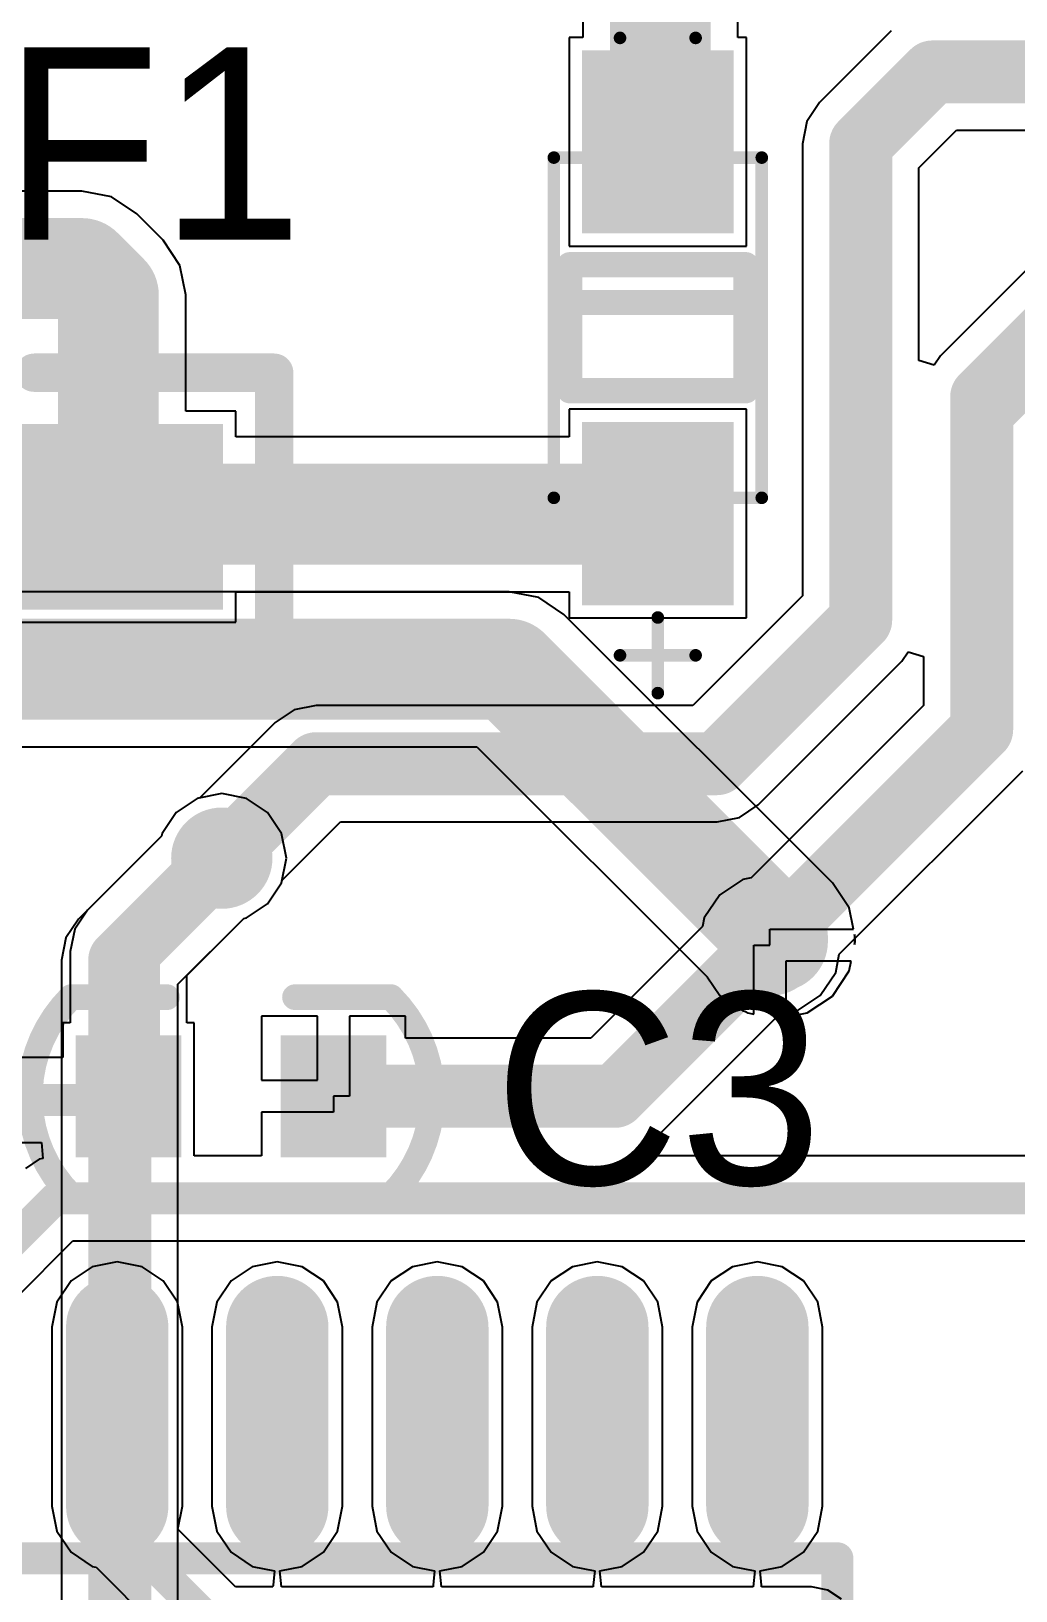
# Model space of a CAD drawing. Extents: x 60 to 151, y 116 to 276.
# Drawn here: x 76.86 to 84.67, y 129.06 to 141.44 of the extents above; entities that cross this region are included whole.
import ezdxf

# ---------------------------------------------------------------- set-up
doc = ezdxf.new("R2010")
doc.units = 0
doc.header["$MEASUREMENT"] = 0
doc.layers.get('0').update_dxf_attribs({"linetype": 'CONTINUOUS'})
for name, color, linetype in [('BOTTOMLAYER', 5, 'CONTINUOUS'), ('BOTTOMSOLDER', 6, 'CONTINUOUS'), ('MECHANICAL13', 56, 'CONTINUOUS'), ('MECHANICAL15', 56, 'CONTINUOUS'), ('MULTILAYER', 9, 'CONTINUOUS'), ('TOPLAYER', 1, 'CONTINUOUS'), ('TOPOVERLAY', 2, 'CONTINUOUS'), ('TOPPASTE', 8, 'CONTINUOUS'), ('TOPSOLDER', 216, 'CONTINUOUS'), ('VIAHOLELAYER', 16, 'CONTINUOUS')]:
    doc.layers.add(name, color=color, linetype=linetype)

# ---------------------------------------------------------------- blocks, each defined once
blk = doc.blocks.new('____16_5')
at = {"layer": 'TOPLAYER', "const_width": 0.61}
for points in [[(0.711, 0), (-0.711, 0)], [(6.769, 0), (5.347, 0)], [(0.711, -1.27), (-0.711, -1.27)], [(6.769, -1.27), (5.347, -1.27)], [(0.711, -2.54), (-0.711, -2.54)], [(6.769, -2.54), (5.347, -2.54)], [(0.711, -3.81), (-0.711, -3.81)], [(6.769, -3.81), (5.347, -3.81)], [(0.711, -5.08), (-0.711, -5.08)], [(6.769, -5.08), (5.347, -5.08)], [(0.711, -6.35), (-0.711, -6.35)], [(6.769, -6.35), (5.347, -6.35)], [(0.711, -7.62), (-0.711, -7.62)], [(6.769, -7.62), (5.347, -7.62)], [(0.711, -8.89), (-0.711, -8.89)], [(6.769, -8.89), (5.347, -8.89)]]:
    blk.add_lwpolyline(points, dxfattribs=at)
at = {"layer": 'TOPLAYER', "const_width": 0.305}
for points in [[(-0.864, 0, 1), (-0.559, 0, 1)], [(0.559, 0, 1), (0.864, 0, 1)], [(5.194, 0, 1), (5.499, 0, 1)], [(6.617, 0, 1), (6.922, 0, 1)], [(-0.864, -1.27, 1), (-0.559, -1.27, 1)], [(0.559, -1.27, 1), (0.864, -1.27, 1)], [(5.194, -1.27, 1), (5.499, -1.27, 1)], [(6.617, -1.27, 1), (6.922, -1.27, 1)], [(-0.864, -2.54, 1), (-0.559, -2.54, 1)], [(0.559, -2.54, 1), (0.864, -2.54, 1)], [(5.194, -2.54, 1), (5.499, -2.54, 1)], [(6.617, -2.54, 1), (6.922, -2.54, 1)], [(-0.864, -3.81, 1), (-0.559, -3.81, 1)], [(0.559, -3.81, 1), (0.864, -3.81, 1)], [(5.194, -3.81, 1), (5.499, -3.81, 1)], [(6.617, -3.81, 1), (6.922, -3.81, 1)], [(-0.864, -5.08, 1), (-0.559, -5.08, 1)], [(0.559, -5.08, 1), (0.864, -5.08, 1)], [(5.194, -5.08, 1), (5.499, -5.08, 1)], [(6.617, -5.08, 1), (6.922, -5.08, 1)], [(-0.864, -6.35, 1), (-0.559, -6.35, 1)], [(0.559, -6.35, 1), (0.864, -6.35, 1)], [(5.194, -6.35, 1), (5.499, -6.35, 1)], [(6.617, -6.35, 1), (6.922, -6.35, 1)], [(-0.864, -7.62, 1), (-0.559, -7.62, 1)], [(0.559, -7.62, 1), (0.864, -7.62, 1)], [(5.194, -7.62, 1), (5.499, -7.62, 1)], [(6.617, -7.62, 1), (6.922, -7.62, 1)], [(-0.864, -8.89, 1), (-0.559, -8.89, 1)], [(0.559, -8.89, 1), (0.864, -8.89, 1)], [(5.194, -8.89, 1), (5.499, -8.89, 1)], [(6.617, -8.89, 1), (6.922, -8.89, 1)]]:
    blk.add_lwpolyline(points, format="xyb", close=True, dxfattribs=at)
at = {"layer": 'TOPOVERLAY', "const_width": 0.254}
for points in [[(1.124, 0.635), (1.124, -9.525)], [(1.124, 0.635), (2.394, 0.635)], [(3.664, 0.635), (4.934, 0.635)], [(4.934, 0.635), (4.934, -9.525)], [(1.124, -9.525), (4.934, -9.525)]]:
    blk.add_lwpolyline(points, dxfattribs=at)
at = {"layer": 'TOPOVERLAY', "const_width": 0.127}
for points in [[(1.06, 0.635, 1), (1.187, 0.635, 1)], [(1.06, 0.635, 1), (1.187, 0.635, 1)], [(2.33, 0.635, 1), (2.457, 0.635, 1)], [(2.331, 0.635, 1), (2.458, 0.635, 1)], [(3.6, 0.635, 1), (3.727, 0.635, 1)], [(3.601, 0.635, 1), (3.728, 0.635, 1)], [(4.87, 0.635, 1), (4.997, 0.635, 1)], [(4.87, 0.635, 1), (4.997, 0.635, 1)], [(1.06, -9.525, 1), (1.187, -9.525, 1)], [(1.06, -9.525, 1), (1.187, -9.525, 1)], [(4.87, -9.525, 1), (4.997, -9.525, 1)], [(4.87, -9.525, 1), (4.997, -9.525, 1)]]:
    blk.add_lwpolyline(points, format="xyb", close=True, dxfattribs=at)
at = {"layer": 'TOPOVERLAY', "const_width": 0.254}
blk.add_lwpolyline([(3.664, 0.635, -1), (2.394, 0.635)], format="xyb", dxfattribs=at)
at = {"layer": 'TOPPASTE', "const_width": 0.61}
for points in [[(0.711, 0), (-0.711, 0)], [(6.769, 0), (5.347, 0)], [(0.711, -1.27), (-0.711, -1.27)], [(6.769, -1.27), (5.347, -1.27)], [(0.711, -2.54), (-0.711, -2.54)], [(6.769, -2.54), (5.347, -2.54)], [(0.711, -3.81), (-0.711, -3.81)], [(6.769, -3.81), (5.347, -3.81)], [(0.711, -5.08), (-0.711, -5.08)], [(6.769, -5.08), (5.347, -5.08)], [(0.711, -6.35), (-0.711, -6.35)], [(6.769, -6.35), (5.347, -6.35)], [(0.711, -7.62), (-0.711, -7.62)], [(6.769, -7.62), (5.347, -7.62)], [(0.711, -8.89), (-0.711, -8.89)], [(6.769, -8.89), (5.347, -8.89)]]:
    blk.add_lwpolyline(points, dxfattribs=at)
at = {"layer": 'TOPPASTE', "const_width": 0.305}
for points in [[(-0.864, 0, 1), (-0.559, 0, 1)], [(0.559, 0, 1), (0.864, 0, 1)], [(5.194, 0, 1), (5.499, 0, 1)], [(6.617, 0, 1), (6.922, 0, 1)], [(-0.864, -1.27, 1), (-0.559, -1.27, 1)], [(0.559, -1.27, 1), (0.864, -1.27, 1)], [(5.194, -1.27, 1), (5.499, -1.27, 1)], [(6.617, -1.27, 1), (6.922, -1.27, 1)], [(-0.864, -2.54, 1), (-0.559, -2.54, 1)], [(0.559, -2.54, 1), (0.864, -2.54, 1)], [(5.194, -2.54, 1), (5.499, -2.54, 1)], [(6.617, -2.54, 1), (6.922, -2.54, 1)], [(-0.864, -3.81, 1), (-0.559, -3.81, 1)], [(0.559, -3.81, 1), (0.864, -3.81, 1)], [(5.194, -3.81, 1), (5.499, -3.81, 1)], [(6.617, -3.81, 1), (6.922, -3.81, 1)], [(-0.864, -5.08, 1), (-0.559, -5.08, 1)], [(0.559, -5.08, 1), (0.864, -5.08, 1)], [(5.194, -5.08, 1), (5.499, -5.08, 1)], [(6.617, -5.08, 1), (6.922, -5.08, 1)], [(-0.864, -6.35, 1), (-0.559, -6.35, 1)], [(0.559, -6.35, 1), (0.864, -6.35, 1)], [(5.194, -6.35, 1), (5.499, -6.35, 1)], [(6.617, -6.35, 1), (6.922, -6.35, 1)], [(-0.864, -7.62, 1), (-0.559, -7.62, 1)], [(0.559, -7.62, 1), (0.864, -7.62, 1)], [(5.194, -7.62, 1), (5.499, -7.62, 1)], [(6.617, -7.62, 1), (6.922, -7.62, 1)], [(-0.864, -8.89, 1), (-0.559, -8.89, 1)], [(0.559, -8.89, 1), (0.864, -8.89, 1)], [(5.194, -8.89, 1), (5.499, -8.89, 1)], [(6.617, -8.89, 1), (6.922, -8.89, 1)]]:
    blk.add_lwpolyline(points, format="xyb", close=True, dxfattribs=at)
at = {"layer": 'TOPSOLDER', "const_width": 0.813}
for points in [[(0.711, 0), (-0.711, 0)], [(6.769, 0), (5.347, 0)], [(0.711, -1.27), (-0.711, -1.27)], [(6.769, -1.27), (5.347, -1.27)], [(0.711, -2.54), (-0.711, -2.54)], [(6.769, -2.54), (5.347, -2.54)], [(0.711, -3.81), (-0.711, -3.81)], [(6.769, -3.81), (5.347, -3.81)], [(0.711, -5.08), (-0.711, -5.08)], [(6.769, -5.08), (5.347, -5.08)], [(0.711, -6.35), (-0.711, -6.35)], [(6.769, -6.35), (5.347, -6.35)], [(0.711, -7.62), (-0.711, -7.62)], [(6.769, -7.62), (5.347, -7.62)], [(0.711, -8.89), (-0.711, -8.89)], [(6.769, -8.89), (5.347, -8.89)]]:
    blk.add_lwpolyline(points, dxfattribs=at)
at = {"layer": 'TOPSOLDER', "const_width": 0.406}
for points in [[(-0.914, 0, 1), (-0.508, 0, 1)], [(0.508, 0, 1), (0.914, 0, 1)], [(5.144, 0, 1), (5.55, 0, 1)], [(6.566, 0, 1), (6.972, 0, 1)], [(-0.914, -1.27, 1), (-0.508, -1.27, 1)], [(0.508, -1.27, 1), (0.914, -1.27, 1)], [(5.144, -1.27, 1), (5.55, -1.27, 1)], [(6.566, -1.27, 1), (6.972, -1.27, 1)], [(-0.914, -2.54, 1), (-0.508, -2.54, 1)], [(0.508, -2.54, 1), (0.914, -2.54, 1)], [(5.144, -2.54, 1), (5.55, -2.54, 1)], [(6.566, -2.54, 1), (6.972, -2.54, 1)], [(-0.914, -3.81, 1), (-0.508, -3.81, 1)], [(0.508, -3.81, 1), (0.914, -3.81, 1)], [(5.144, -3.81, 1), (5.55, -3.81, 1)], [(6.566, -3.81, 1), (6.972, -3.81, 1)], [(-0.914, -5.08, 1), (-0.508, -5.08, 1)], [(0.508, -5.08, 1), (0.914, -5.08, 1)], [(5.144, -5.08, 1), (5.55, -5.08, 1)], [(6.566, -5.08, 1), (6.972, -5.08, 1)], [(-0.914, -6.35, 1), (-0.508, -6.35, 1)], [(0.508, -6.35, 1), (0.914, -6.35, 1)], [(5.144, -6.35, 1), (5.55, -6.35, 1)], [(6.566, -6.35, 1), (6.972, -6.35, 1)], [(-0.914, -7.62, 1), (-0.508, -7.62, 1)], [(0.508, -7.62, 1), (0.914, -7.62, 1)], [(5.144, -7.62, 1), (5.55, -7.62, 1)], [(6.566, -7.62, 1), (6.972, -7.62, 1)], [(-0.914, -8.89, 1), (-0.508, -8.89, 1)], [(0.508, -8.89, 1), (0.914, -8.89, 1)], [(5.144, -8.89, 1), (5.55, -8.89, 1)], [(6.566, -8.89, 1), (6.972, -8.89, 1)]]:
    blk.add_lwpolyline(points, format="xyb", close=True, dxfattribs=at)
blk = doc.blocks.new('0805_15')
at = {"layer": 'TOPLAYER'}
for points in [[(-0.762, -0.635), (0.762, -0.635), (-0.762, 0.635), (0.762, 0.635)], [(1.524, -0.635), (3.048, -0.635), (1.524, 0.635), (3.048, 0.635)]]:
    blk.add_solid(points, dxfattribs=at)
at = {"layer": 'TOPOVERLAY', "const_width": 0.305}
for points in [[(-1.27, -1.143), (-1.27, 1.143)], [(-1.27, 1.143), (0.635, 1.143)], [(1.651, 1.143), (3.556, 1.143)], [(3.556, -1.143), (3.556, 1.143)], [(-1.27, -1.143), (0.635, -1.143)], [(1.651, -1.143), (3.556, -1.143)]]:
    blk.add_lwpolyline(points, dxfattribs=at)
at = {"layer": 'TOPOVERLAY', "const_width": 0.152}
for points in [[(-1.346, 1.143, 1), (-1.194, 1.143, 1)], [(-1.346, 1.143, 1), (-1.194, 1.143, 1)], [(0.559, 1.143, 1), (0.711, 1.143, 1)], [(1.575, 1.143, 1), (1.727, 1.143, 1)], [(3.48, 1.143, 1), (3.632, 1.143, 1)], [(3.48, 1.143, 1), (3.632, 1.143, 1)], [(-1.346, -1.143, 1), (-1.194, -1.143, 1)], [(-1.346, -1.143, 1), (-1.194, -1.143, 1)], [(0.559, -1.143, 1), (0.711, -1.143, 1)], [(1.575, -1.143, 1), (1.727, -1.143, 1)], [(3.48, -1.143, 1), (3.632, -1.143, 1)], [(3.48, -1.143, 1), (3.632, -1.143, 1)]]:
    blk.add_lwpolyline(points, format="xyb", close=True, dxfattribs=at)
at = {"layer": 'TOPPASTE'}
for points in [[(-0.762, -0.635), (0.762, -0.635), (-0.762, 0.635), (0.762, 0.635)], [(1.524, -0.635), (3.048, -0.635), (1.524, 0.635), (3.048, 0.635)]]:
    blk.add_solid(points, dxfattribs=at)
at = {"layer": 'TOPSOLDER'}
for points in [[(-0.864, -0.737), (0.864, -0.737), (-0.864, 0.737), (0.864, 0.737)], [(1.422, -0.737), (3.15, -0.737), (1.422, 0.737), (3.15, 0.737)]]:
    blk.add_solid(points, dxfattribs=at)
blk = doc.blocks.new('LC_____123_24')
at = {"layer": 'MECHANICAL13', "const_width": 0.1}
for points in [[(1.35, 0.825), (-1.35, 0.825)], [(-1.35, -0.825), (-1.35, 0.825)], [(1.35, -0.825), (1.35, 0.825)], [(1.35, -0.825), (-1.35, -0.825)]]:
    blk.add_lwpolyline(points, dxfattribs=at)
at = {"layer": 'MECHANICAL13', "const_width": 0.05}
for points in [[(-1.375, 0.825, 1), (-1.325, 0.825, 1)], [(-1.375, 0.825, 1), (-1.325, 0.825, 1)], [(1.325, 0.825, 1), (1.375, 0.825, 1)], [(1.325, 0.825, 1), (1.375, 0.825, 1)], [(-1.375, -0.825, 1), (-1.325, -0.825, 1)], [(-1.375, -0.825, 1), (-1.325, -0.825, 1)], [(1.325, -0.825, 1), (1.375, -0.825, 1)], [(1.325, -0.825, 1), (1.375, -0.825, 1)]]:
    blk.add_lwpolyline(points, format="xyb", close=True, dxfattribs=at)
at = {"layer": 'MECHANICAL15', "const_width": 0.1}
for points in [[(-2.3, -0.3), (-2.3, 0.3)], [(2.6, -0.3), (2.6, 0.3)], [(2.9, 0), (2.3, 0)]]:
    blk.add_lwpolyline(points, dxfattribs=at)
at = {"layer": 'MECHANICAL15', "const_width": 0.05}
for points in [[(-2.325, 0.3, 1), (-2.275, 0.3, 1)], [(2.575, 0.3, 1), (2.625, 0.3, 1)], [(2.275, 0, 1), (2.325, 0, 1)], [(2.875, 0, 1), (2.925, 0, 1)], [(-2.325, -0.3, 1), (-2.275, -0.3, 1)], [(2.575, -0.3, 1), (2.625, -0.3, 1)]]:
    blk.add_lwpolyline(points, format="xyb", close=True, dxfattribs=at)
at = {"layer": 'TOPLAYER'}
for points in [[(-0.85, 0.5), (-2.1, 0.5), (-0.85, -0.5), (-2.1, -0.5)], [(2.1, 0.5), (0.85, 0.5), (2.1, -0.5), (0.85, -0.5)]]:
    blk.add_solid(points, dxfattribs=at)
at = {"layer": 'TOPOVERLAY', "const_width": 0.2}
for points in [[(-0.5, -0.7), (-0.5, 0.7)], [(0.5, 0.7), (-0.5, 0.7)], [(-0.2, -0.7), (-0.2, 0.7)], [(0.5, -0.7), (0.5, 0.7)], [(0.5, -0.7), (-0.5, -0.7)]]:
    blk.add_lwpolyline(points, dxfattribs=at)
at = {"layer": 'TOPOVERLAY', "const_width": 0.1}
for points in [[(-0.55, 0.7, 1), (-0.45, 0.7, 1)], [(-0.55, 0.7, 1), (-0.45, 0.7, 1)], [(-0.25, 0.7, 1), (-0.15, 0.7, 1)], [(0.45, 0.7, 1), (0.55, 0.7, 1)], [(0.45, 0.7, 1), (0.55, 0.7, 1)], [(-0.55, -0.7, 1), (-0.45, -0.7, 1)], [(-0.55, -0.7, 1), (-0.45, -0.7, 1)], [(-0.25, -0.7, 1), (-0.15, -0.7, 1)], [(0.45, -0.7, 1), (0.55, -0.7, 1)], [(0.45, -0.7, 1), (0.55, -0.7, 1)]]:
    blk.add_lwpolyline(points, format="xyb", close=True, dxfattribs=at)
at = {"layer": 'TOPPASTE'}
for points in [[(-0.85, 0.5), (-2.1, 0.5), (-0.85, -0.5), (-2.1, -0.5)], [(2.1, 0.5), (0.85, 0.5), (2.1, -0.5), (0.85, -0.5)]]:
    blk.add_solid(points, dxfattribs=at)
at = {"layer": 'TOPSOLDER'}
for points in [[(-0.748, 0.602), (-2.202, 0.602), (-0.748, -0.602), (-2.202, -0.602)], [(2.202, 0.602), (0.748, 0.602), (2.202, -0.602), (0.748, -0.602)]]:
    blk.add_solid(points, dxfattribs=at)
blk = doc.blocks.new('0603__31')
at = {"layer": 'TOPLAYER'}
for points in [[(-0.317, -0.381), (0.318, -0.381), (-0.317, 0.381), (0.318, 0.381)], [(1.308, -0.381), (1.943, -0.381), (1.308, 0.381), (1.943, 0.381)]]:
    blk.add_solid(points, dxfattribs=at)
at = {"layer": 'TOPOVERLAY', "const_width": 0.203}
for points in [[(-0.457, -0.787, -0.414214), (-0.457, 0.787)], [(2.083, 0.787, -0.414214), (2.083, -0.787)]]:
    blk.add_lwpolyline(points, format="xyb", dxfattribs=at)
for points in [[(-0.457, 0.787), (0.305, 0.787)], [(1.321, 0.787), (2.083, 0.787)], [(-0.457, -0.787), (0.305, -0.787)], [(1.321, -0.787), (2.083, -0.787)]]:
    blk.add_lwpolyline(points, dxfattribs=at)
at = {"layer": 'TOPOVERLAY', "const_width": 0.102}
for points in [[(-0.508, 0.787, 1), (-0.406, 0.787, 1)], [(-0.508, 0.787, 1), (-0.406, 0.787, 1)], [(0.254, 0.787, 1), (0.356, 0.787, 1)], [(1.27, 0.787, 1), (1.372, 0.787, 1)], [(2.032, 0.787, 1), (2.134, 0.787, 1)], [(2.032, 0.787, 1), (2.134, 0.787, 1)], [(-0.508, -0.787, 1), (-0.406, -0.787, 1)], [(-0.508, -0.787, 1), (-0.406, -0.787, 1)], [(0.254, -0.787, 1), (0.356, -0.787, 1)], [(1.27, -0.787, 1), (1.372, -0.787, 1)], [(2.032, -0.787, 1), (2.134, -0.787, 1)], [(2.032, -0.787, 1), (2.134, -0.787, 1)]]:
    blk.add_lwpolyline(points, format="xyb", close=True, dxfattribs=at)
at = {"layer": 'TOPPASTE'}
for points in [[(-0.317, -0.381), (0.318, -0.381), (-0.317, 0.381), (0.318, 0.381)], [(1.308, -0.381), (1.943, -0.381), (1.308, 0.381), (1.943, 0.381)]]:
    blk.add_solid(points, dxfattribs=at)
at = {"layer": 'TOPSOLDER'}
for points in [[(-0.419, -0.483), (0.419, -0.483), (-0.419, 0.483), (0.419, 0.483)], [(1.207, -0.483), (2.045, -0.483), (1.207, 0.483), (2.045, 0.483)]]:
    blk.add_solid(points, dxfattribs=at)

msp = doc.modelspace()

# ---------------------------------------------------------------- linework, layer by layer
at = {"layer": 'BOTTOMLAYER'}
for p, q in [((80.652, 136.991), (76.392, 136.991)), ((80.887, 136.944), (80.652, 136.991)), ((81.087, 136.811), (80.887, 136.944)), ((83.217, 134.681), (81.087, 136.811)), ((76.647, 135.761), (80.397, 135.761)), ((80.397, 135.761), (82.224, 133.934)), ((78.176, 135.35), (78.009, 135.239)), ((78.372, 135.389), (78.176, 135.35)), ((78.568, 135.35), (78.372, 135.389)), ((78.735, 135.239), (78.568, 135.35)), ((78.009, 135.239), (77.898, 135.072)), ((78.846, 135.072), (78.735, 135.239)), ((77.894, 135.051), (77.235, 134.393)), ((77.898, 135.072), (77.894, 135.051)), ((78.885, 134.876), (78.846, 135.072)), ((78.846, 134.68), (78.885, 134.876)), ((78.735, 134.513), (78.846, 134.68)), ((83.35, 134.481), (83.217, 134.681)), ((78.568, 134.402), (78.735, 134.513)), ((83.384, 134.313), (83.35, 134.481)), ((77.235, 134.393), (77.135, 134.243)), ((78.024, 133.875), (78.547, 134.398)), ((78.547, 134.398), (78.568, 134.402)), ((82.722, 134.186), (82.722, 134.313)), ((82.722, 134.313), (83.384, 134.313)), ((77.135, 134.243), (77.1, 134.066)), ((82.595, 133.638), (82.595, 134.186)), ((82.595, 134.186), (82.722, 134.186)), ((83.397, 134.246), (83.392, 134.27)), ((83.392, 134.27), (83.392, 134.192)), ((83.392, 134.192), (83.397, 134.216)), ((83.397, 134.216), (83.397, 134.246)), ((77.1, 134.066), (77.1, 134.066)), ((77.1, 134.066), (77.1, 124.74)), ((83.366, 134.059), (82.849, 134.059)), ((82.849, 134.059), (82.849, 133.614)), ((83.35, 133.981), (83.366, 134.059)), ((82.224, 133.934), (82.323, 133.787)), ((83.217, 133.781), (83.35, 133.981)), ((78.024, 124.74), (78.024, 133.875)), ((82.323, 133.787), (82.506, 133.664)), ((83.017, 133.648), (83.217, 133.781)), ((82.506, 133.664), (82.529, 133.66)), ((82.529, 133.66), (82.547, 133.648)), ((82.547, 133.648), (82.595, 133.638)), ((82.849, 133.614), (83.017, 133.648))]:
    msp.add_line(p, q, dxfattribs=at)
for points, const_width in [([(76.392, 136.376), (80.652, 136.376)], 0.8), ([(80.652, 136.376), (82.782, 134.246)], 0.8), ([(77.562, 134.066), (78.402, 134.906)], 0.5), ([(82.782, 134.216), (82.782, 134.246)], 0.8), ([(77.562, 124.526), (77.562, 134.066)], 0.5)]:
    msp.add_lwpolyline(points, dxfattribs=dict(at, const_width=const_width))
for points, const_width in [([(80.452, 136.376, 1), (80.852, 136.376, 1)], 0.4), ([(80.452, 136.376, 1), (80.852, 136.376, 1)], 0.4), ([(78.222, 134.876, 1), (78.522, 134.876, 1)], 0.3), ([(78.277, 134.906, 1), (78.527, 134.906, 1)], 0.25), ([(82.582, 134.246, 1), (82.982, 134.246, 1)], 0.4), ([(82.582, 134.246, 1), (82.982, 134.246, 1)], 0.4), ([(82.582, 134.216, 1), (82.982, 134.216, 1)], 0.4), ([(82.572, 134.186, 1), (82.872, 134.186, 1)], 0.3), ([(77.437, 134.066, 1), (77.687, 134.066, 1)], 0.25), ([(77.437, 134.066, 1), (77.687, 134.066, 1)], 0.25)]:
    msp.add_lwpolyline(points, format="xyb", close=True, dxfattribs=dict(at, const_width=const_width))
at = {"layer": 'BOTTOMSOLDER', "const_width": 0.402}
for points in [[(78.171, 134.876, 1), (78.573, 134.876, 1)], [(82.521, 134.186, 1), (82.923, 134.186, 1)]]:
    msp.add_lwpolyline(points, format="xyb", close=True, dxfattribs=at)
at = {"layer": 'MULTILAYER', "const_width": 0.3}
for points in [[(78.222, 134.876, 1), (78.522, 134.876, 1)], [(82.572, 134.186, 1), (82.872, 134.186, 1)]]:
    msp.add_lwpolyline(points, format="xyb", close=True, dxfattribs=at)
at = {"layer": 'TOPLAYER'}
for p, q in [((81.237, 143.216), (81.237, 141.389)), ((82.467, 141.389), (82.467, 142.961)), ((81.237, 141.389), (81.129, 141.389)), ((81.129, 141.389), (81.129, 139.733)), ((82.535, 141.389), (82.467, 141.389)), ((82.535, 139.733), (82.535, 141.389)), ((83.685, 141.443), (83.115, 140.873)), ((83.115, 140.873), (83.015, 140.723)), ((83.015, 140.723), (82.98, 140.546)), ((83.904, 140.355), (84.203, 140.654)), ((84.203, 140.654), (86.652, 140.654)), ((82.98, 140.546), (82.98, 140.546)), ((82.98, 140.546), (82.98, 136.957)), ((83.904, 138.825), (83.904, 140.355)), ((77.262, 140.171), (73.035, 140.171)), ((77.497, 140.124), (77.262, 140.171)), ((77.697, 139.991), (77.497, 140.124)), ((77.907, 139.781), (77.697, 139.991)), ((78.04, 139.581), (77.907, 139.781)), ((81.129, 139.733), (82.535, 139.733)), ((78.087, 139.346), (78.04, 139.581)), ((84.765, 139.553), (84.075, 138.863)), ((78.087, 138.424), (78.087, 139.346)), ((84.026, 138.788), (83.904, 138.825)), ((84.075, 138.863), (84.026, 138.788)), ((78.483, 138.424), (78.087, 138.424)), ((78.483, 138.221), (78.483, 138.424)), ((82.535, 138.439), (81.129, 138.439)), ((81.129, 138.439), (81.129, 138.221)), ((82.535, 136.783), (82.535, 138.439)), ((81.129, 138.221), (78.483, 138.221)), ((78.483, 136.748), (78.483, 136.991)), ((78.483, 136.991), (81.129, 136.991)), ((81.129, 136.991), (81.129, 136.783)), ((82.98, 136.957), (82.111, 136.088)), ((81.129, 136.783), (82.535, 136.783)), ((76.553, 136.748), (78.483, 136.748)), ((82.629, 135.299), (83.769, 136.439)), ((83.769, 136.439), (83.818, 136.514)), ((83.818, 136.514), (83.94, 136.477)), ((83.94, 136.477), (83.94, 136.087)), ((78.945, 136.053), (78.795, 135.953)), ((79.122, 136.088), (78.945, 136.053)), ((82.111, 136.088), (79.122, 136.088)), ((79.122, 136.088), (79.122, 136.088)), ((83.94, 136.087), (82.574, 134.721)), ((78.795, 135.953), (78.197, 135.354)), ((83.272, 134.113), (84.729, 135.569)), ((78.176, 135.35), (78.009, 135.239)), ((78.197, 135.354), (78.176, 135.35)), ((82.479, 135.199), (82.629, 135.299)), ((78.009, 135.239), (77.898, 135.072)), ((82.302, 135.164), (82.479, 135.199)), ((77.894, 135.051), (77.305, 134.463)), ((77.898, 135.072), (77.894, 135.051)), ((78.85, 134.701), (79.313, 135.164)), ((79.313, 135.164), (82.302, 135.164)), ((82.302, 135.164), (82.302, 135.164)), ((78.735, 134.513), (78.846, 134.68)), ((78.846, 134.68), (78.85, 134.701)), ((82.506, 134.708), (82.323, 134.585)), ((82.574, 134.721), (82.506, 134.708)), ((82.323, 134.585), (82.2, 134.402)), ((77.305, 134.463), (77.205, 134.313)), ((78.568, 134.402), (78.735, 134.513)), ((77.205, 134.313), (77.17, 134.136)), ((78.094, 133.945), (78.547, 134.398)), ((78.547, 134.398), (78.568, 134.402)), ((82.187, 134.334), (81.301, 133.448)), ((82.2, 134.402), (82.187, 134.334)), ((77.17, 134.136), (77.17, 134.136)), ((77.17, 134.136), (77.17, 133.57)), ((83.244, 133.97), (83.272, 134.113)), ((78.094, 133.57), (78.094, 133.945)), ((83.121, 133.787), (83.244, 133.97)), ((82.938, 133.664), (83.121, 133.787)), ((77.17, 133.57), (77.111, 133.57)), ((77.111, 133.57), (77.111, 133.293)), ((78.153, 133.57), (78.094, 133.57)), ((78.153, 132.513), (78.153, 133.57)), ((79.131, 133.621), (78.686, 133.621)), ((78.686, 133.621), (78.686, 133.113)), ((79.131, 133.113), (79.131, 133.621)), ((79.829, 133.621), (79.385, 133.621)), ((79.385, 133.621), (79.385, 132.986)), ((79.829, 133.448), (79.829, 133.621)), ((81.819, 132.659), (82.795, 133.636)), ((82.795, 133.636), (82.938, 133.664)), ((81.301, 133.448), (79.829, 133.448)), ((77.111, 133.293), (75.978, 133.293)), ((78.686, 133.113), (79.131, 133.113)), ((79.385, 132.986), (79.258, 132.986)), ((79.258, 132.986), (79.258, 132.859)), ((79.258, 132.859), (78.686, 132.859)), ((78.686, 132.859), (78.686, 132.513)), ((75.978, 132.619), (76.94, 132.619)), ((76.94, 132.619), (76.953, 132.493)), ((81.781, 132.634), (81.819, 132.659)), ((81.818, 132.513), (81.781, 132.634)), ((76.923, 132.487), (76.814, 132.414)), ((76.953, 132.493), (76.923, 132.487)), ((78.686, 132.513), (78.153, 132.513)), ((84.989, 132.513), (81.818, 132.513)), ((76.732, 131.38), (77.191, 131.839)), ((77.191, 131.839), (84.989, 131.839)), ((77.344, 131.634), (77.176, 131.521)), ((77.542, 131.673), (77.344, 131.634)), ((77.74, 131.634), (77.542, 131.673)), ((77.908, 131.521), (77.74, 131.634)), ((78.614, 131.634), (78.446, 131.521)), ((78.812, 131.673), (78.614, 131.634)), ((79.01, 131.634), (78.812, 131.673)), ((79.178, 131.521), (79.01, 131.634)), ((79.884, 131.634), (79.716, 131.521)), ((80.082, 131.673), (79.884, 131.634)), ((80.28, 131.634), (80.082, 131.673)), ((80.448, 131.521), (80.28, 131.634)), ((81.154, 131.634), (80.986, 131.521)), ((81.352, 131.673), (81.154, 131.634)), ((81.55, 131.634), (81.352, 131.673)), ((81.718, 131.521), (81.55, 131.634)), ((82.424, 131.634), (82.256, 131.521)), ((82.622, 131.673), (82.424, 131.634)), ((82.82, 131.634), (82.622, 131.673)), ((82.988, 131.521), (82.82, 131.634)), ((77.176, 131.521), (77.063, 131.353)), ((78.021, 131.353), (77.908, 131.521)), ((78.446, 131.521), (78.333, 131.353)), ((79.291, 131.353), (79.178, 131.521)), ((79.716, 131.521), (79.603, 131.353)), ((80.561, 131.353), (80.448, 131.521)), ((80.986, 131.521), (80.873, 131.353)), ((81.831, 131.353), (81.718, 131.521)), ((82.256, 131.521), (82.143, 131.353)), ((83.101, 131.353), (82.988, 131.521)), ((77.063, 131.353), (77.024, 131.155)), ((78.06, 131.155), (78.021, 131.353)), ((78.333, 131.353), (78.294, 131.155)), ((79.33, 131.155), (79.291, 131.353)), ((79.603, 131.353), (79.564, 131.155)), ((80.6, 131.155), (80.561, 131.353)), ((80.873, 131.353), (80.834, 131.155)), ((81.87, 131.155), (81.831, 131.353)), ((82.143, 131.353), (82.104, 131.155)), ((83.14, 131.155), (83.101, 131.353)), ((77.024, 131.155), (77.024, 129.733)), ((78.06, 129.733), (78.06, 131.155)), ((78.294, 131.155), (78.294, 129.733)), ((79.33, 129.733), (79.33, 131.155)), ((79.564, 131.155), (79.564, 129.733)), ((80.6, 129.733), (80.6, 131.155)), ((80.834, 131.155), (80.834, 129.733)), ((81.87, 129.733), (81.87, 131.155)), ((82.104, 131.155), (82.104, 129.733)), ((83.14, 129.733), (83.14, 131.155)), ((77.024, 129.733), (77.063, 129.535)), ((78.024, 129.55), (78.06, 129.733)), ((78.294, 129.733), (78.333, 129.535)), ((79.291, 129.535), (79.33, 129.733)), ((79.564, 129.733), (79.603, 129.535)), ((80.561, 129.535), (80.6, 129.733)), ((80.834, 129.733), (80.873, 129.535)), ((81.831, 129.535), (81.87, 129.733)), ((82.104, 129.733), (82.143, 129.535)), ((83.101, 129.535), (83.14, 129.733)), ((77.063, 129.535), (77.176, 129.367)), ((78.481, 129.093), (78.024, 129.55)), ((78.333, 129.535), (78.446, 129.367)), ((79.178, 129.367), (79.291, 129.535)), ((79.603, 129.535), (79.716, 129.367)), ((80.448, 129.367), (80.561, 129.535)), ((80.873, 129.535), (80.986, 129.367)), ((81.718, 129.367), (81.831, 129.535)), ((82.143, 129.535), (82.256, 129.367)), ((82.988, 129.367), (83.101, 129.535)), ((77.176, 129.367), (77.344, 129.254)), ((78.446, 129.367), (78.614, 129.254)), ((79.01, 129.254), (79.178, 129.367)), ((79.716, 129.367), (79.884, 129.254)), ((80.28, 129.254), (80.448, 129.367)), ((80.986, 129.367), (81.154, 129.254)), ((81.55, 129.254), (81.718, 129.367)), ((82.256, 129.367), (82.424, 129.254)), ((82.82, 129.254), (82.988, 129.367)), ((77.344, 129.254), (77.374, 129.248)), ((77.374, 129.248), (78.104, 128.518)), ((78.614, 129.254), (78.791, 129.219)), ((78.833, 129.219), (79.01, 129.254)), ((79.884, 129.254), (80.061, 129.219)), ((80.103, 129.219), (80.28, 129.254)), ((81.154, 129.254), (81.331, 129.219)), ((81.373, 129.219), (81.55, 129.254)), ((82.424, 129.254), (82.601, 129.219)), ((82.643, 129.219), (82.82, 129.254)), ((78.78, 129.107), (78.778, 129.093)), ((78.791, 129.219), (78.78, 129.107)), ((78.846, 129.093), (78.833, 129.219)), ((78.833, 129.219), (78.833, 129.219)), ((78.833, 129.219), (78.833, 129.219)), ((80.05, 129.107), (80.048, 129.093)), ((80.061, 129.219), (80.05, 129.107)), ((80.116, 129.093), (80.103, 129.219)), ((80.103, 129.219), (80.103, 129.219)), ((80.103, 129.219), (80.103, 129.219)), ((81.32, 129.107), (81.318, 129.093)), ((81.331, 129.219), (81.32, 129.107)), ((81.386, 129.093), (81.373, 129.219)), ((81.373, 129.219), (81.373, 129.219)), ((81.373, 129.219), (81.373, 129.219)), ((82.601, 129.219), (82.588, 129.093)), ((82.601, 129.219), (82.601, 129.219)), ((82.601, 129.219), (82.601, 129.219)), ((82.654, 129.107), (82.643, 129.219)), ((82.656, 129.093), (82.654, 129.107)), ((78.778, 129.093), (78.481, 129.093)), ((80.048, 129.093), (78.846, 129.093)), ((81.318, 129.093), (80.116, 129.093)), ((82.588, 129.093), (81.386, 129.093)), ((83.052, 129.093), (82.656, 129.093)), ((83.181, 129.067), (83.052, 129.093)), ((83.29, 128.994), (83.181, 129.067))]:
    msp.add_line(p, q, dxfattribs=at)
for points, const_width in [([(81.852, 140.636), (81.852, 143.216)], 0.8), ([(83.442, 140.546), (84.012, 141.116)], 0.5), ([(84.012, 141.116), (86.652, 141.116)], 0.5), ([(83.442, 136.766), (83.442, 140.546)], 0.5), ([(72.282, 139.556), (77.262, 139.556)], 0.8), ([(77.262, 139.556), (77.472, 139.346)], 0.8), ([(77.472, 137.636), (77.472, 139.346)], 0.8), ([(84.402, 138.536), (85.092, 139.226)], 0.5), ([(84.402, 138.416), (84.942, 138.956)], 0.5), ([(84.402, 138.416), (84.402, 138.536)], 0.5), ([(84.402, 135.896), (84.402, 138.416)], 0.5), ([(77.562, 137.606), (81.882, 137.606)], 0.8), ([(81.882, 137.606), (81.912, 137.576)], 0.8), ([(82.302, 135.626), (83.442, 136.766)], 0.5), ([(81.492, 132.986), (84.402, 135.896)], 0.5), ([(77.632, 134.136), (79.122, 135.626)], 0.5), ([(79.122, 135.626), (82.302, 135.626)], 0.5), ([(77.632, 132.986), (77.632, 134.136)], 0.5), ([(79.212, 132.986), (81.492, 132.986)], 0.5), ([(75.462, 132.956), (77.562, 132.956)], 0.254), ([(77.562, 132.956), (77.592, 132.986)], 0.254), ([(76.272, 131.396), (77.052, 132.176)], 0.254), ([(77.052, 132.176), (90.012, 132.176)], 0.254), ([(77.532, 129.566), (77.532, 130.616)], 0.254), ([(77.532, 129.566), (78.342, 128.756)], 0.254)]:
    msp.add_lwpolyline(points, dxfattribs=dict(at, const_width=const_width))
for points, const_width in [([(83.887, 141.116, 1), (84.137, 141.116, 1)], 0.25), ([(83.887, 141.116, 1), (84.137, 141.116, 1)], 0.25), ([(81.652, 140.636, 1), (82.052, 140.636, 1)], 0.4), ([(83.317, 140.546, 1), (83.567, 140.546, 1)], 0.25), ([(83.317, 140.546, 1), (83.567, 140.546, 1)], 0.25), ([(77.062, 139.556, 1), (77.462, 139.556, 1)], 0.4), ([(77.062, 139.556, 1), (77.462, 139.556, 1)], 0.4), ([(77.272, 139.346, 1), (77.672, 139.346, 1)], 0.4), ([(77.272, 139.346, 1), (77.672, 139.346, 1)], 0.4), ([(84.277, 138.536, 1), (84.527, 138.536, 1)], 0.25), ([(84.277, 138.536, 1), (84.527, 138.536, 1)], 0.25), ([(84.277, 138.416, 1), (84.527, 138.416, 1)], 0.25), ([(84.277, 138.416, 1), (84.527, 138.416, 1)], 0.25), ([(84.277, 138.416, 1), (84.527, 138.416, 1)], 0.25), ([(77.272, 137.636, 1), (77.672, 137.636, 1)], 0.4), ([(77.362, 137.606, 1), (77.762, 137.606, 1)], 0.4), ([(81.682, 137.606, 1), (82.082, 137.606, 1)], 0.4), ([(81.682, 137.606, 1), (82.082, 137.606, 1)], 0.4), ([(81.712, 137.576, 1), (82.112, 137.576, 1)], 0.4), ([(83.317, 136.766, 1), (83.567, 136.766, 1)], 0.25), ([(83.317, 136.766, 1), (83.567, 136.766, 1)], 0.25), ([(84.277, 135.896, 1), (84.527, 135.896, 1)], 0.25), ([(84.277, 135.896, 1), (84.527, 135.896, 1)], 0.25), ([(78.997, 135.626, 1), (79.247, 135.626, 1)], 0.25), ([(78.997, 135.626, 1), (79.247, 135.626, 1)], 0.25), ([(82.177, 135.626, 1), (82.427, 135.626, 1)], 0.25), ([(82.177, 135.626, 1), (82.427, 135.626, 1)], 0.25), ([(78.222, 134.876, 1), (78.522, 134.876, 1)], 0.3), ([(82.572, 134.186, 1), (82.872, 134.186, 1)], 0.3), ([(77.507, 134.136, 1), (77.757, 134.136, 1)], 0.25), ([(77.507, 134.136, 1), (77.757, 134.136, 1)], 0.25), ([(77.507, 132.986, 1), (77.757, 132.986, 1)], 0.25), ([(79.087, 132.986, 1), (79.337, 132.986, 1)], 0.25), ([(81.367, 132.986, 1), (81.617, 132.986, 1)], 0.25), ([(81.367, 132.986, 1), (81.617, 132.986, 1)], 0.25), ([(77.498, 132.956, 1), (77.625, 132.956, 1)], 0.127), ([(77.498, 132.956, 1), (77.625, 132.956, 1)], 0.127), ([(77.528, 132.986, 1), (77.655, 132.986, 1)], 0.127), ([(76.989, 132.176, 1), (77.116, 132.176, 1)], 0.127), ([(76.989, 132.176, 1), (77.116, 132.176, 1)], 0.127), ([(77.468, 130.616, 1), (77.595, 130.616, 1)], 0.127), ([(77.468, 129.566, 1), (77.595, 129.566, 1)], 0.127), ([(77.468, 129.566, 1), (77.595, 129.566, 1)], 0.127)]:
    msp.add_lwpolyline(points, format="xyb", close=True, dxfattribs=dict(at, const_width=const_width))
at = {"layer": 'TOPSOLDER', "const_width": 0.402}
for points in [[(78.171, 134.876, 1), (78.573, 134.876, 1)], [(82.521, 134.186, 1), (82.923, 134.186, 1)]]:
    msp.add_lwpolyline(points, format="xyb", close=True, dxfattribs=at)
at = {"layer": 'VIAHOLELAYER', "const_width": 0.15}
for points in [[(78.297, 134.876, 1), (78.447, 134.876, 1)], [(82.647, 134.186, 1), (82.797, 134.186, 1)]]:
    msp.add_lwpolyline(points, format="xyb", close=True, dxfattribs=at)

# ---------------------------------------------------------------- block references
for name, p, rotation in [('LC_____123_24', (81.832, 139.086), 270), ('____16_5', (73.732, 124.386), 90)]:
    msp.add_blockref(name, p, dxfattribs=dict(rotation=rotation))
for name, p in [('0805_15', (75.232, 137.586)), ('0603__31', (77.632, 132.986))]:
    msp.add_blockref(name, p)

# ---------------------------------------------------------------- texts
at = {"layer": 'TOPOVERLAY'}
for s, p in [('R_F1', (74.032, 139.786)), ('C3', (80.532, 132.286))]:
    msp.add_text(s, height=1.524, rotation=360, dxfattribs=at).set_placement(p)

doc.saveas('drawing.dxf')
